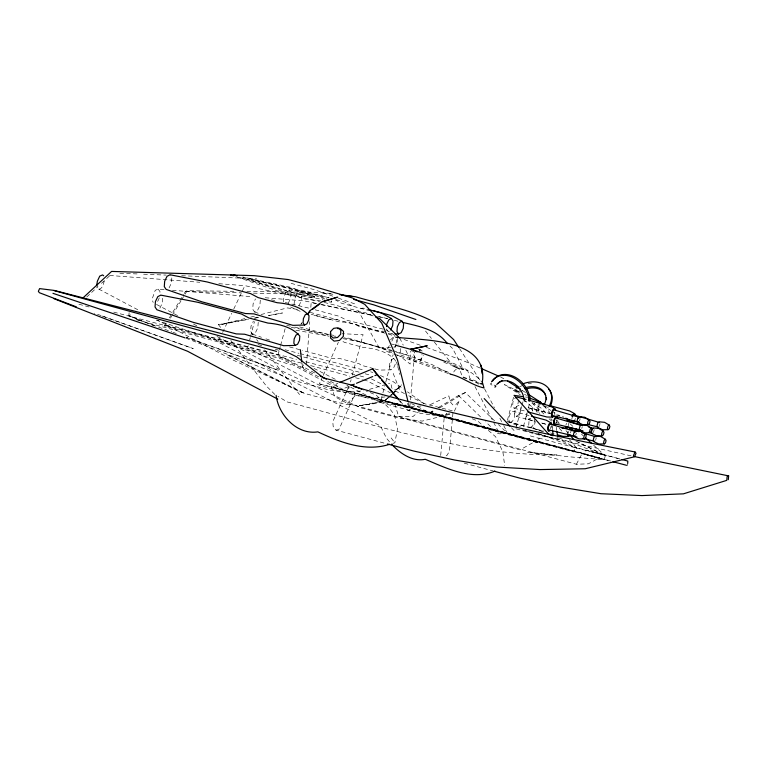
<?xml version="1.0" encoding="UTF-8"?>
<svg xmlns="http://www.w3.org/2000/svg" width="767" height="767" viewBox="0 0 767 767"><rect width="100%" height="100%" fill="white"/><g stroke="black" fill="none" stroke-linecap="round" stroke-linejoin="round"><path stroke-width="0.58" stroke-dasharray="3.83 2.88" d="M627.703 465.607L627.742 463.335M400.738 348.515L400.547 354.929L450.613 373.05M258.22 322.293L257.837 327.72L255.469 332.638L252.487 334.172L250.656 331.411L251.039 325.985L253.407 321.066M260.281 300.108L259.908 305.534L257.53 310.453L254.558 311.977L252.727 309.226L253.11 303.799L255.478 298.881M283.502 301.93L283.886 296.503L286.254 291.585L289.226 290.051L306.34 291.853L328.746 297.884M294.087 304.633L294.47 299.207L296.839 294.288L299.811 292.754L316.924 294.557L329.254 297.874M397.469 338.305L397.172 342.571L395.312 346.435L393.749 347.24M518.329 400.182L518.118 403.269L516.316 407.009L514.053 408.169L512.663 406.069L512.95 401.956L514.753 398.217M526.939 413.125L526.651 417.248L528.041 419.338L534.839 421.169M532.509 411.141L532.797 407.018L534.599 403.289M534.465 418.456L534.168 422.579L532.375 426.318L530.112 427.478L528.722 425.388L529.009 421.265L530.361 418.466M538.252 404.219L537.964 408.341L536.162 412.071M551.837 427.612L551.991 425.503M567.57 433.777L567.724 431.668M306.541 364.574L309.753 321.661M310.827 307.356L311.181 302.582L316.963 303.799M610.676 461.034L409.808 406.999L410.345 401.045M410.46 399.856L414.774 352.254L411.678 350.73M440.689 455.493L444.246 417.143L446.691 413.202M452.952 413.077L449.385 451.427L446.902 455.464L444.745 456.403M129.134 312.581L128.846 315.573L156.986 326.924M104.322 280.837L102.989 285.497A7.334 3.394 -74.9 0 1 97.006 286.436M392.733 443.412L394.852 442.799L397.517 428.839L394.439 414.899L390.71 410.009L376.204 395.063L366.252 391.007M248.201 345.591L247.607 347.873L320.127 385.638L360.116 396.395L373.98 398.447L385.12 396.884M249.678 339.896L250.272 337.614M250.569 336.473L254.414 321.651M575.749 440.939L605.374 455.435L604.262 459.701L570.763 456.931L527.734 452.204L557.139 455.042C464.39 455.138 375.811 424.947 287.05 401.889L277.913 396.338M419.348 351.535L419.952 349.225M322.763 376.424L319.35 383.893L348.055 391.218L349.273 386.606M350.5 381.985L351.113 379.675M352.341 375.063L363.069 334.652L342.274 333.731M537.245 442.511L528.914 440.095L530.045 435.819L539.23 438.446L537.245 442.511L319.35 383.893M575.202 451.878L381.094 399.665L382.628 393.893M382.934 392.733L385.398 383.5M385.705 382.35L393.097 354.642M394.938 347.719L396.175 343.108L398.236 344.124M507.39 420.345L513.756 396.481M515.942 428.178L521.704 406.529M522.011 405.388L523.219 400.825M523.458 426.442L527.092 412.771M528.3 408.207L529.815 402.512M542.394 431.61L533.554 428.235L535.366 421.419M537.792 412.33L539.604 405.513M550.457 428.782L551.214 425.934M554.244 414.535L554.752 412.636M556.324 422.675L557.082 419.827M565.941 425.129L566.439 423.231M568.232 425.714L568.989 422.866M568.011 433.259L568.52 431.361M571.798 419.022L572.307 417.123M570.562 432.895L571.06 430.996M575.662 435.56L576.362 433M579.545 421.035L580.149 418.763M581.779 428.504L582.287 426.605M593.437 432.492L594.195 429.645M595.604 440.354L596.275 437.784M599.305 426.385L600.062 423.537M569.363 439.683L576.324 447.602L605.374 455.435L575.183 447.727L574.032 451.984L528.914 440.095M279.044 351.037L277.807 355.581L319.014 376.981M279.361 349.905L280.291 346.492M280.597 345.361L285.238 328.314M348.055 391.218L604.262 459.701L584.972 454.409L586.151 450.152L605.374 455.435M159.21 297.932L158.558 299.696A7.334 3.394 -74.9 0 1 157.225 301.824M301.469 323.032L300.971 324.288L302.246 322.437M348.793 386.472L332.792 421.649L333.175 426.423L336.004 430.134L386.28 443.662M323.252 375.36L338.372 342.274M220.081 337.729L218.058 341.977L289.332 379.272L329.321 390.029L344.661 392.311L363.683 390.834M222.612 332.418L231.73 313.291M233.753 309.034L244.894 285.66L319.542 301.441M169.095 287.865L171.463 282.946L171.846 277.52L170.015 274.768M159.852 308.219L162.22 303.301L162.604 297.874L160.773 295.122M288.306 303.157L290.674 298.238L291.057 292.812L289.226 290.051M298.89 305.86L301.258 300.942L301.642 295.516L299.811 292.754M391.832 341.2L393.692 337.336L395.254 336.531M574.56 420.354L575.48 418.437M454.323 411.198L459.5 400.575L456.058 404.41L452.818 404.871L450.287 401.889L448.848 395.916L428.072 405.647M412.167 348.812L409.866 353.251L411.246 358.688L415.522 361.928L420.172 361.084L423.336 355.37M420.172 361.084L422.473 356.645L421.917 354.469M389.329 345.61L386.319 351.296L393.03 353.702M576.372 464.256L582.201 453.374L599.526 457.794L588.337 463.824L576.372 464.256L398.6 416.471L394.574 402.972L582.201 453.374M328.938 301.901L331.286 302.179L331.584 300.837M301.412 363.107L164.349 326.033L166.094 325.275L167.331 323.243M170.437 318.161L171.674 316.129M172.297 315.112L180.974 300.885M181.597 299.868L187.177 290.722L234.894 291.307M164.349 326.033L166.209 322.993M169.315 317.912L183.572 294.566M184.195 293.55L185.432 291.518L187.177 290.722M237.156 277.117L289.619 295.103L313.952 297.749L314.365 296.436L289.993 287.165L242.784 276.992M313.952 297.749L314.365 296.436M390.461 339.896L393.212 337.288L395.609 337.902M391.467 394.641L401.649 384.794M390.7 396.098L392.359 394.372M393.193 393.519L401.524 384.9M347.307 403.375L357.547 393.509L535.184 441.37L520.036 449.874L347.307 403.375L334.776 396.683L331.056 386.75L535.184 441.37M388.15 397.536L384.813 400.71L378.38 403.135L359.531 405.647L344.517 404.151L304.528 393.394L298.411 391.122L226.965 354.632L304.528 393.394L231.231 359.177L157.657 320.242M388.994 396.74L391.496 394.363M392.33 393.567L401.524 384.833M86.729 297.002L97.984 286.58M101.455 283.378L105.788 279.361M106.651 278.565L110.985 274.557M388.14 397.67L384.813 400.71L366.942 404.698L359.531 405.647L384.813 400.71L389.857 396.76M456.307 369.253L454.735 370.471L451.993 374.708L431.61 364.411L409.099 355.667L393.308 350.73M495.003 387.239L496.115 386.415L491.455 383.145L490.343 383.97L495.003 387.239A17.689 13.528 53.4 0 1 496.076 385.322M525.251 400.297L524.139 401.122L527.159 401.937M439.424 408.044L465.339 392.531L495.022 421.246M411.563 403.624L429.578 412.838L434.563 409.856M438.551 407.459L458.503 395.523L465.339 392.531M374.708 368.889L379.243 370.106L390.902 369.838L393.241 368.63L395.101 364.756L395.408 360.49C387.949 351.478 374.593 348.41 363.548 347.499L344.575 342.398L341.775 340.912M393.96 358.323L391.621 359.522L389.761 363.395L389.463 367.661L390.902 369.838M529.086 415.57L513.219 411.294L510.966 412.464L509.163 416.193L508.876 420.316L510.266 422.406L543.122 431.246M528.741 409.396L530.994 408.236L550.255 413.413M516.133 416.299L518.387 415.139L520.189 411.409L520.477 407.287L519.086 405.187L516.824 406.357L515.031 410.086L514.734 414.209L516.133 416.299L535.395 421.486M510.266 422.406L512.519 421.246L514.321 417.516L514.609 413.394L513.219 411.294M528.041 419.338L530.294 418.178M130.448 314.873L128.846 315.573L142.509 321.296L171.77 331.852M404.535 393.596L400.278 391.429L398.121 392.368L392.781 389.684M429.578 412.838L435.455 410.259M330.529 381.352L335.745 384.123L337.911 383.222M136.699 319.839L282.294 359.215L340.241 390.019L348.908 386.424M398.121 388.562L394.42 389.962L391.832 388.016L390.739 383.011L388.486 383.682M369.368 389.396L383.989 385.024M449.913 414.285L422.253 421.093L400.441 418.437L360.452 407.68L286.475 373.289L216.706 336.329M220.647 327.432L218.461 324.642L222.066 324.326L246.121 318.276M250.704 317.126L255.286 315.975M261.01 314.537L287.347 307.912L298.689 309.561M336.004 430.134L338.899 429.501L354.891 394.324L354.421 389.636M222.066 324.326L248.786 319.302M254.586 318.209L259.236 317.337M268.527 315.592L282.467 312.965L268.498 315.515M218.461 324.642L247.549 319.331M254.539 318.056L259.188 317.212M421.495 358.927L417.775 359.608L414.362 357.01L413.25 352.657M164.08 289.61L158.136 289.13L155.231 290.3L152.48 298.133A7.334 3.394 -74.9 0 0 153.237 302.419M360.787 308.43L363.136 308.094L367.681 309.322M449.721 413.758L435.464 415.503L420.738 413.375L380.748 402.617L346.828 385.226M420.987 406.04L406.817 406.836L390.691 404.199L350.701 393.442L326.406 380.825M390.633 347.7L381.314 347.921L345.668 337.355M246.83 291.45L320.788 292.352L332.475 293.751M398.6 416.471L412.867 416.625L421.064 409.731L599.526 457.794M185.432 291.518L241.442 292.841M253.359 293.128L318.899 294.672M385.696 331.258L376.482 331.037L358.333 326.157L356.463 324.69M388.227 333.77L392.829 333.875M119.853 273.234L138.865 274.001M143.621 274.193L166.209 275.104M181.654 275.727L256.542 278.747M337.49 319.58L329.062 319.254L311.143 314.432M333.894 336.128L335.994 336.214M109.681 275.468L199.823 282.266M218.796 283.694L244.894 285.66M172.412 290.271L252.122 296.695M265.209 297.749L304.47 300.904L316.052 303.339M322.466 293.099L335.524 294.547M320.692 300.932L305.391 299.13L247.386 279.14L304.825 295.947L323.118 299.6M525.385 396.999L527.648 397.325M295.841 330.213L328.813 336.128M342.945 338.659L359.435 341.622L392.177 350.423M291.22 327.375L328.909 334.46M330.088 334.68L335.975 335.783M314.595 296.982L291.7 292.601L238.403 277.127M271.278 299.839L274.778 300.511M285.266 302.543L309.465 308.267M286.695 325.419L292.524 326.541M320.683 304.307L371.621 315.007M377.412 316.215L387.69 318.65M321.584 304.777L372.426 315.467M379.358 316.924L387.45 318.631M631.088 455.866L542.624 435.963L515.136 428.561M242.832 277.213L289.13 288.21L313.943 296.944M396.99 354.929L400.201 356.387L410.182 364.028L409.904 359.014L408.351 355.389L393.624 351.574M324.211 302.428L365.936 312.936L373.424 316.042M394.267 320.29L399.041 321.478M452.3 410.786L424.036 403.605L407.488 391.832M391.381 343.98L394.516 344.776M460.948 368.86L463.747 369.569L452.655 348.534L450.066 346.099M508.195 421.764L533.554 428.235M381.094 399.665L409.808 406.999M584.972 454.409L610.724 461.13M285.017 349.742L298.89 353.319M300.05 353.616L364.804 370.336M370.586 371.832L372.896 372.426M166.094 325.275L296.455 359.349M305.678 361.756L355.284 374.727M359.896 375.926L365.667 377.441M113.708 312.111L279.418 355.447L303.78 368.275L303.138 364.795M594.895 452.377L619.841 458.973M392.512 351.286L379.234 347.767L358.285 310.951M538.712 438.034L575.183 447.727M335.975 299.676L344.939 302.093L352.408 306.033M370.26 310.836L341.823 303.329L335.284 299.878M315.179 309.81L339.177 316.263L346.646 320.203L384.986 329.551M310.165 312.37L383.807 332.37M384.804 333.137L348.084 322.284L339.647 321.958L311.642 314.422M343.971 337.748L372.196 345.342L385.216 349.57L391.64 352.494M299.609 326.905L329.321 334.901M294.835 327.078L329.11 336.301M544.56 406.337L549.603 407.699M555.922 414.937L563.85 417.075M528.147 407.632L551.943 414.027M373.567 368.582L361.094 365.226L359.224 363.75L340.251 358.649L331.823 358.314L302.112 350.327M289.543 346.943L300.971 350.02M514.053 408.169L526.517 411.515M555.73 422.464L560.265 423.681M541.636 423L547.302 424.525M542.192 423.307L547.849 424.832M530.112 427.478L543.707 431.131M550.505 432.962L555.04 434.18M522.548 429.856L558.127 439.443L522.691 429.99M619.88 458.934L604.051 454.678L593.648 445.224M464.294 463.191L492.855 470.871M310.625 365.6L349.781 376.185M355.543 377.748L362.446 379.617M363.606 379.924L367.057 380.863L390.365 392.781M78.924 304.221L89.327 307.03M291.124 283.359L314.029 289.61L332.801 296.187M258 344.565L263.762 346.138M275.286 349.273L278.737 350.222M297.174 355.246L359.407 372.225M365.169 373.797L370.931 375.37M503.708 425.589L506.441 430.843L504.35 430.268L498.416 424.525M506.431 430.843A10.489 3.058 3.5 0 1 499.605 433.844L497.515 433.259L485.636 421.773M460.574 368.687L463.747 369.569M156.209 320.127L291 364.91M254.558 311.977L259.045 313.54M252.487 334.172L261.47 337.288M265.957 338.841L270.444 340.404M338.324 298.123L354.891 303.933M479.346 383.279L462.185 376.559L459.634 368.937M388.303 333.952L395.043 336.329M404.027 339.493L420.872 345.438M426.481 347.413L462.932 360.509L480.104 368.016M186.266 337.509L278.67 370.423L186.4 337.125M394.152 354.105L450.104 374.143M102.174 316.071L193.255 348.602L94.37 313.166M446.432 360.73C459.28 365.303 472.587 371.391 481.753 381.793M462.856 377.469L475.099 381.899L478.819 384.19M172.891 332.255L176.266 333.472M324.968 299.034L309.254 293.349L251.058 279.476L309.015 292.026L327.288 299.159M558.961 437.938L603.14 454.812L577.848 442.022M507.092 421.476L520.333 426.548M537.983 433.307L576.602 448.081L556.621 437.976M447.18 362.35L452.722 364.517M453.834 364.948L467.841 371.027L469.835 378.514L478.867 382.321M443.834 362.245L451.6 365.265M185.95 338.189L280.626 375.034L380.49 425.963L386.415 438.168L390.787 443.288M472.175 418.772L477.697 420.987L495.674 436.816L502.884 451.811L504.686 465.79M500.506 376.923L505.645 379.77M290.578 307.03L301.057 311.718M129.163 315.678L141.31 321.383M519.211 391.678L504.398 384.603L520.352 394.823M380.413 375.504L392.886 381.448L403.595 389.061M371.439 378.946L383.174 384.852M408.792 395.753L424.745 403.883M313.962 368.381L336.224 379.79M156.458 304.403L177.599 315.611M193.457 324.01L197.685 326.243M98.79 289.101L139.786 310.788M301.958 363.079L302.361 366.415L315.918 373.606M524.503 394.2L526.526 395.446M542.739 405.455L550.85 410.46M551.866 411.083L559.968 416.088M386.117 329.858L395.043 335.505M522.595 390.633L525.587 392.541M532.317 402.483L542.288 408.869L547.705 415.033M158.136 289.13L159.977 291.508L159.987 293.934M419.664 349.081L422.233 351.027M418.523 349.263L421.083 351.209M518.463 393.231L517.907 391.975L514.254 388.965L514.81 390.221L518.463 393.231A17.689 13.624 -24.1 0 1 523.267 390.115M523.525 399.693L539.805 413.442M570.236 423.94L572.844 426.308M581.511 434.189L583.246 435.761M531.847 402.953L543.899 413.988M549.067 418.724L551.655 421.093M458.503 395.523L481.398 417.67M274.864 394.478L266.494 386.156L230.829 340.481M511.484 427.775L515.501 432.07M543.698 405.676L550.073 412.809M556.411 419.933L559.584 423.489M565.96 430.632L568.328 433.297M550.802 418.552L552.345 420.316M559.306 428.235L562.403 431.754M399.962 400.834L403.001 404.382L405.081 404.957A10.489 3.298 22.6 0 1 409.568 410.844M398.351 399.607L407.469 410.268L409.559 410.844L407.44 402.886M425.532 331.047L431.418 338.41M434.362 342.082L452.012 364.152M251.528 333.089L252.985 334.949M256.629 339.608L258.086 341.478M264.634 349.867L299.571 394.602M302.361 366.415L303.78 368.275M391.122 437.909L394.852 442.799M335.745 384.123L340.241 390.019M386.395 328.899L387.997 331.306M530.994 408.236L532.384 410.326M459.51 348.496L480.18 380.422M484.552 388.821L494.399 407.728M499.873 418.236L503.162 424.534M475.003 386.578L499.595 433.834M399.722 338.046L403.279 345.188M405.82 350.289L408.351 355.389M393.174 373.414L400.278 391.429M396.51 361.976L397.421 365.389M397.728 366.521L399.856 374.478M408.255 402.493L410 409.396M396.386 339.791L396.788 343.06M331.114 301.201L331.286 302.179M556.296 427.248L556.794 430.575M552.566 426.471L552.719 429.98M514.81 390.221A23.585 18.159 -24.1 0 1 518.502 387.546M519.508 386.952A23.585 18.159 -24.1 0 1 522.605 385.437M528.108 383.711A23.585 18.159 -24.1 0 1 531.435 383.212M517.907 391.975A17.689 13.624 -24.1 0 1 519.7 390.604"/><path stroke-width="1.15" d="M627.742 463.335L627.789 461.063L622.114 459.567M482.04 384.056C490.468 337.892 423.93 340.625 395.686 337.24M330.711 333.031L330.5 338.055L334.105 341.133L339.417 340.462L343.319 336.425L343.53 331.402L339.925 328.334L337.796 328.602M386.558 326.531L386.731 324.163L388.802 319.858L391.4 318.526L393.001 320.932L392.666 325.678L390.595 329.973M728.295 479.701L728.65 475.895L633.427 456.375M539.91 404.382L540.514 402.109L528.578 394.459M633.475 455.483L635.057 451.993C540.668 433.173 446.394 413.346 353.884 386.539M571.971 416.471L572.891 414.554L574.627 413.662L575.701 415.273M307.327 314.499L309.935 310.712L322.207 301.632L337.768 297.078M307.97 314.096L309.878 311.316M82.989 297.903L111.589 271.422L254.213 275.669L288.258 279.562L310.971 285.564L352.494 297.989L364.737 304.336L381.765 323.137L397.498 359.905L407.967 401.342M572.566 416.174L574.09 415.043L599.382 422.454M578.318 418.293L579.536 417.392L554.234 409.971L552.71 411.102L551.952 413.95L552.719 415.666L578.328 421.946M589.392 420.009L588.155 420.92L587.541 423.231L588.164 424.621L589.401 423.71L590.015 421.399L589.392 420.009L584.722 417.258L579.449 416.749L577.925 417.881L577.168 420.728L577.934 422.444L582.747 424.659L588.164 424.621M574.531 432.53L575.749 431.629L550.447 424.209L548.923 425.34L548.165 428.197L548.932 429.913L574.531 436.183M591.472 428.139L590.235 429.06L589.622 431.37L590.235 432.761L591.472 431.84L592.086 429.53L591.472 428.139L586.793 425.388L581.52 424.889L579.996 426.021L579.238 428.868L580.005 430.584L584.828 432.799L590.235 432.761M585.604 434.247L584.368 435.167L583.754 437.478L584.377 438.868L585.614 437.947L586.228 435.637L585.604 434.247L580.926 431.495L575.653 430.996L574.128 432.128L573.371 434.975L574.138 436.691L578.96 438.906L584.377 438.868M609.238 425.081L608.001 425.992L607.387 428.302L608.01 429.693L609.247 428.772L609.861 426.471L609.238 425.081L604.569 422.32L599.295 421.821L597.771 422.953L597.014 425.8L597.781 427.516L602.594 429.731L608.01 429.693M603.38 431.188L602.143 432.099L601.529 434.41L602.153 435.8L603.38 434.879L603.993 432.578L603.38 431.188L598.701 428.427L593.428 427.928L591.903 429.06L591.146 431.907L591.913 433.623L596.736 435.838L602.153 435.8M605.451 439.318L604.214 440.239L603.6 442.54L604.223 443.93L605.46 443.019L606.074 440.709L605.451 439.318L600.782 436.567L595.508 436.059L593.984 437.2L593.227 440.047L593.994 441.763L598.806 443.968L604.223 443.93M312.648 309.274L319.11 304.489M304.528 325.055L306.867 323.856L308.737 319.983L309.034 315.716C301.584 306.704 288.229 303.636 277.175 302.725L258.211 297.615L250.742 293.675L207.32 281.997L170.015 274.768L167.043 276.293L164.675 281.211L164.291 286.637L166.123 289.399L202.037 301.862L245.45 313.54L253.887 313.876L292.869 325.333L304.528 325.055L303.09 322.888L303.387 318.621L305.256 314.748L307.596 313.55M295.285 345.418L297.625 344.21L299.494 340.337L299.792 336.071C292.332 327.058 278.987 323.99 267.932 323.08L248.959 317.979L241.49 314.029L198.078 302.351L160.773 295.122L157.801 296.647L155.423 301.565L155.039 306.992L156.88 309.753L192.785 322.217L236.207 333.894L244.635 334.23L283.627 345.687L295.285 345.418L293.847 343.242L294.144 338.976L296.014 335.102L298.344 333.904M401.985 321.229L399.386 322.562L397.316 326.867L396.98 331.603L398.581 334.009L401.179 332.677L403.25 328.381L403.586 323.636L401.985 321.229L391.879 315.688L373.721 310.798M515.51 397.833L517.016 397.057L526.076 399.492M555.854 410.201L554.781 408.59L553.045 409.482L551.665 412.358L551.435 415.522L552.508 417.133L554.244 416.241M552.067 424.448L550.994 422.838L549.258 423.729L547.868 426.596L547.648 429.769L548.721 431.38L550.457 430.488M567.034 420.661L568.769 419.77L569.833 421.38M569.104 428.791L570.84 427.9L571.914 429.51M556.324 424.381L554.589 425.273L553.515 423.662L553.736 420.489L555.126 417.622L556.861 416.73L557.925 418.331M574.09 421.313L572.355 422.205L571.29 420.594M562.01 428.207L566.497 428.312L568.232 427.42M557.302 434.793L562.968 436.318L568.568 436.442L570.303 435.551M728.65 475.895L727.126 476.566L726.771 480.363L683.407 493.843L641.96 495.578L600.983 493.718L560.524 487.074L520.275 478.253L493.996 471.178M340.088 382.321L372.609 368.85L398.437 399.051M351.075 385.523L354.325 384.171M356.492 383.27L372.752 376.53M374.919 375.629L377.086 374.727L380.125 378.284M494.955 471.13C471.705 480.842 446.662 468.33 425.254 459.289C412.195 462.031 399.943 453.23 391.515 444.141M322.802 301.767L336.694 297.414M389.55 444.323C365.255 452.223 339.858 442.128 317.883 431.869C296.934 435.138 278.507 414.937 276.12 395.369M395.13 333.933L398.581 334.009M552.508 417.133L546.909 417.008L527.648 411.821M341.449 295.209L346.205 295.736M348.573 295.995L352.13 296.388M339.484 294.586L355.696 296.791C382.388 304.748 410.709 309.197 435.292 322.782L453.633 339.551L458.858 347.499M523.123 396.664L514.053 395.341L548.213 433.719L551.368 435.311M237.022 275.756L233.571 275.008L237.041 275.832M480.228 383.596L481.408 383.874M572.566 420.738L579.555 422.444M587.695 424.448L598.174 427.018M580.398 430.076L554.8 423.806L554.033 422.09L554.79 419.233L556.315 418.101L580.466 425.186M566.708 426.845L582.997 430.843M588.816 432.262L592.306 433.125M568.778 434.975L576.928 436.979M582.747 438.398L594.387 441.255M402.445 322.332C418.724 326.234 436.73 329.427 447.487 343.664M612.986 461.734L626.572 465.31M368.812 309.628L381.295 312.984L391.4 318.526M395.83 345.323L410.594 349.292L417.21 351.88M536.862 402.129L544.791 404.257M549.325 405.475L569.718 410.968L574.627 413.662M528.338 400.106L549.862 405.896L554.781 408.59M531.349 416.174L546.075 420.134L550.994 422.838M387.421 443.968L413.701 451.034L454.582 460.018L496.383 466.998L540.093 469.567L585.202 468.762L634.472 456.787L636.054 453.307L635.057 451.993M353.568 299.341L373.989 304.921L415.896 319.513M54.179 290.645L276.523 351.401M233.868 275.804L230.464 274.816L232.698 275.583M568.222 421.15L582.019 425.196M588.922 427.219L593.524 428.561M570.293 429.28L577.196 431.303M581.798 432.655L595.595 436.701M52.952 293.32L185.039 337.854M450.104 374.143C462.252 376.626 471.945 385.398 483.987 387.92L482.481 382.618M76.316 306.838L39.405 292.726L38.35 291.345L39.606 288.613L54.323 290.434L280.176 348.755L296.685 356.876L323.473 377.92L351.871 385.139L361.823 389.195M413.605 350.001L445.895 361.65M528.722 397.728L540.514 402.109L542.106 403.893M452.712 365.696L459.634 368.937M53.92 298.67L187.589 351.267L277.75 399.147M375.562 316.934L379.838 318.708L399.722 338.046M481.177 368.476L498.358 375.983M320.098 375.82L326.358 379.138M565.816 418.149L568.769 419.77M507.639 381.046L520.601 389.348M103.67 275.775L102.567 274.931L99.748 276.12L97.38 281.173L96.91 283.953A7.334 3.394 -74.9 0 0 96.91 285.679M575.442 428.667L578.912 431.821M585.844 438.13L591.913 443.642M484.188 398.562L509.873 426.049M569.919 435.081L573.889 439.529M381.64 380.058L397.594 398.715M372.609 368.85L377.086 374.727M565.423 426.701L566.497 428.312M567.494 434.841L568.568 436.442M556.957 431.687L557.791 437.228M300.348 349.704L301.824 361.966M552.767 431.15L552.969 435.819M523.104 383.759A23.585 18.159 -24.1 0 1 546.67 386.405A23.585 18.159 -24.1 0 1 549.038 406.443M516.018 387.575A23.585 18.159 -24.1 0 1 517.936 386.29M548.635 389.051A23.585 18.159 -24.1 0 1 550.15 406.673M524.81 387.968A17.689 13.624 -24.1 0 1 542.307 390.135A17.689 13.624 -24.1 0 1 543.995 405.091M546.315 397.45A17.689 13.624 -24.1 0 1 546.497 399.655M525.376 389.224A17.689 13.624 -24.1 0 1 545.711 395.398M492.606 380.998A23.585 18.034 53.4 0 1 514.82 377.009A23.585 18.034 53.4 0 1 530.265 400.633M491.494 381.822A23.585 18.034 53.4 0 1 513.708 377.834A23.585 18.034 53.4 0 1 529.153 401.457M496.748 384.459A17.689 13.528 53.4 0 1 513.181 383.001A17.689 13.528 53.4 0 1 524.101 400.096M497.86 383.634A17.689 13.528 53.4 0 1 502.184 380.614M330.577 331.545L330.404 335.562L333.29 338.026L337.538 337.49L340.663 334.259L340.836 330.241L337.95 327.777L333.703 328.324L330.577 331.545M427.066 345.84L410.594 349.292L427.066 345.84M481.503 367.575L481.149 365.274L482.424 373.884L481.503 367.575"/></g></svg>
